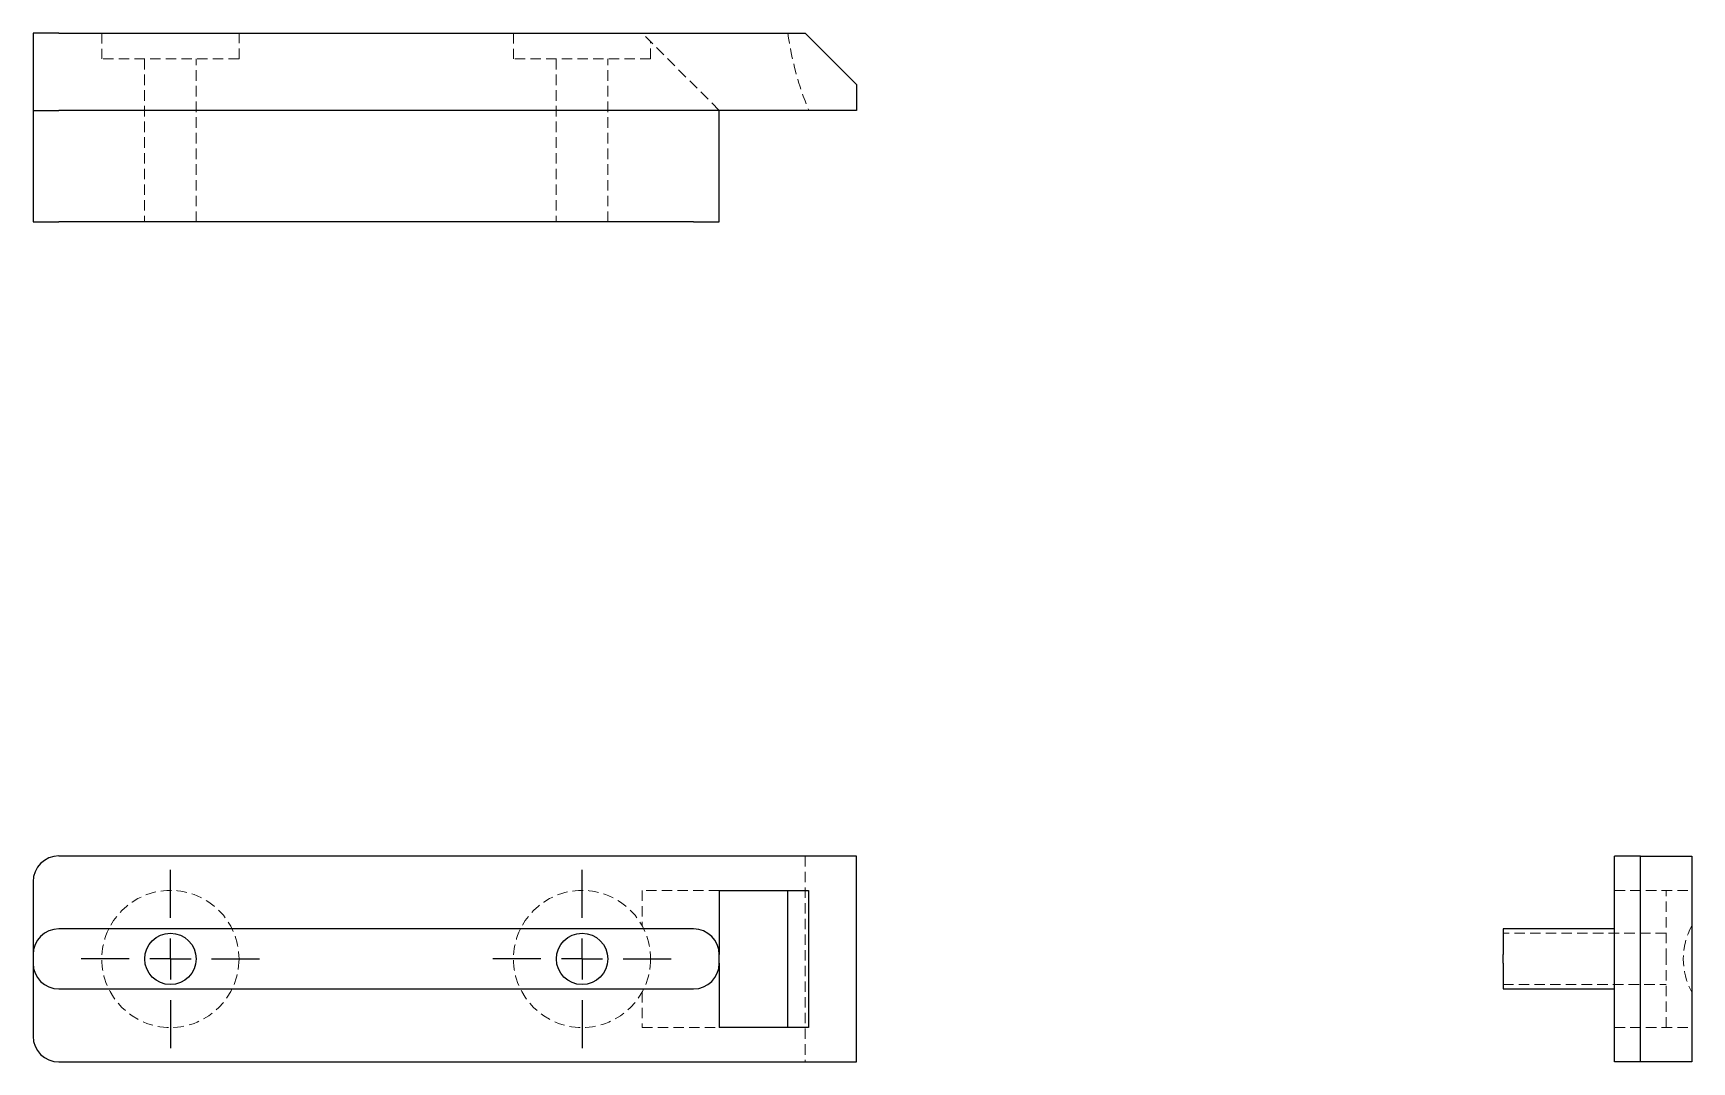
# Model space of a CAD drawing. Header units: millimetres. Extents: x 33 to 234, y 44 to 169.
import ezdxf

# ---------------------------------------------------------------- set-up
doc = ezdxf.new("R2010")
doc.units = ezdxf.units.MM
doc.linetypes.add('HIDDEN', pattern=[1.905, 1.27, -0.635])
doc.layers.add('10', color=7, linetype='Continuous')

# ---------------------------------------------------------------- blocks, each defined once
blk = doc.blocks.new('SW_CENTERMARKSYMBOL_0')
at = {"layer": '10', "color": 0}
for p, q in [((0, 5), (0, 10.83)), ((0, 0), (0, 2.5)), ((-5, 0), (-10.83, 0)), ((0, 0), (-2.5, 0)), ((0, 0), (0, -2.5)), ((0, 0), (2.5, 0)), ((5, 0), (10.83, 0)), ((0, -5), (0, -10.83))]:
    blk.add_line(p, q, dxfattribs=at)
blk = doc.blocks.new('SW_CENTERMARKSYMBOL_1')
at = {"layer": '10', "color": 0}
for p, q in [((0, 5), (0, 10.83)), ((0, 0), (0, 2.5)), ((-5, 0), (-10.83, 0)), ((0, 0), (-2.5, 0)), ((0, 0), (0, -2.5)), ((0, 0), (2.5, 0)), ((5, 0), (10.83, 0)), ((0, -5), (0, -10.83))]:
    blk.add_line(p, q, dxfattribs=at)

msp = doc.modelspace()

# ---------------------------------------------------------------- linework, layer by layer
at = {"color": 7, "linetype": 'Continuous', "lineweight": 25}
for p, q in [((33, 169.46), (33, 160.08)), ((36.12, 169.46), (33, 169.46)), ((36.12, 169.46), (126.75, 169.46)), ((133, 163.21), (126.75, 169.46)), ((133, 163.21), (133, 160.08)), ((33, 160.08), (36.12, 160.08)), ((33, 160.08), (33, 146.54)), ((133, 160.08), (36.12, 160.08)), ((116.33, 146.54), (116.33, 160.08)), ((33, 146.54), (36.12, 146.54)), ((113.21, 146.54), (36.12, 146.54)), ((113.21, 146.54), (116.33, 146.54)), ((133, 69.5), (36.12, 69.5)), ((133, 44.5), (133, 69.5)), ((225.08, 44.5), (225.08, 69.5)), ((228.21, 69.5), (225.08, 69.5)), ((228.21, 44.5), (228.21, 69.5)), ((228.21, 69.5), (234.46, 69.5)), ((234.46, 69.5), (234.46, 44.5)), ((33, 66.38), (33, 57.52)), ((116.33, 65.33), (127.19, 65.33)), ((116.33, 65.33), (116.33, 57.52)), ((124.67, 48.67), (124.67, 65.33)), ((127.19, 65.33), (127.19, 48.67)), ((113.21, 60.65), (36.12, 60.65)), ((225.08, 60.65), (211.54, 60.65)), ((211.54, 60.65), (211.54, 57.52)), ((33, 57.52), (33, 56.48)), ((33, 56.48), (33, 47.62)), ((116.33, 56.48), (116.33, 57.52)), ((116.33, 56.48), (116.33, 48.67)), ((211.54, 56.48), (211.54, 57.52)), ((211.54, 56.48), (211.54, 53.35)), ((36.12, 53.35), (113.21, 53.35)), ((211.54, 53.35), (225.08, 53.35)), ((127.19, 48.67), (116.33, 48.67)), ((36.12, 44.5), (133, 44.5)), ((228.21, 44.5), (225.08, 44.5)), ((234.46, 44.5), (228.21, 44.5))]:
    msp.add_line(p, q, dxfattribs=at)
at = {"color": 7, "linetype": 'HIDDEN', "lineweight": 18}
for p, q in [((41.33, 169.46), (41.33, 166.33)), ((58, 166.33), (58, 169.46)), ((91.33, 169.46), (91.33, 166.33)), ((116.33, 160.08), (106.96, 169.46)), ((108, 166.33), (108, 168.42)), ((58, 166.33), (41.33, 166.33)), ((46.54, 166.33), (46.54, 146.54)), ((52.79, 146.54), (52.79, 166.33)), ((108, 166.33), (91.33, 166.33)), ((96.54, 166.33), (96.54, 146.54)), ((102.79, 146.54), (102.79, 166.33)), ((126.75, 69.5), (126.75, 44.5)), ((116.33, 65.33), (106.96, 65.33)), ((106.96, 65.33), (106.96, 61.03)), ((225.08, 65.33), (234.46, 65.33)), ((231.33, 57), (231.33, 65.33)), ((231.33, 60.12), (211.54, 60.12)), ((231.33, 48.67), (231.33, 57)), ((106.96, 52.97), (106.96, 48.67)), ((211.54, 53.88), (231.33, 53.88)), ((106.96, 48.67), (116.33, 48.67))]:
    msp.add_line(p, q, dxfattribs=at)
at = {"color": 7, "linetype": 'HIDDEN', "lineweight": 18, "flags": 128}
msp.add_lwpolyline([(225.08, 48.67), (226.22, 48.67), (227.36, 48.67), (228.52, 48.67), (229.69, 48.67), (230.87, 48.67), (232.06, 48.67), (233.26, 48.67), (234.46, 48.67)], dxfattribs=at)
at = {"color": 7, "linetype": 'HIDDEN', "lineweight": 18}
for centre in [(49.67, 57), (99.67, 57)]:
    msp.add_circle(centre, 8.33, dxfattribs=at)
at = {"color": 7, "linetype": 'Continuous', "lineweight": 25}
for centre in [(49.67, 57), (99.67, 57)]:
    msp.add_circle(centre, 3.12, dxfattribs=at)
at = {"color": 7, "linetype": 'HIDDEN', "lineweight": 18}
for centre, radius, start, end in [((162.64, 174.67), 38.33, 187.8089, 202.3606), ((241.75, 57), 8.33, 151.045, 208.955)]:
    msp.add_arc(centre, radius, start, end, dxfattribs=at)
at = {"color": 7, "linetype": 'Continuous', "lineweight": 25}
for centre, radius, start, end in [((36.12, 66.38), 3.13, 90, 180), ((36.12, 57.52), 3.13, 90, 180), ((113.21, 57.52), 3.12, 0, 90), ((36.12, 56.48), 3.13, 180, 270), ((113.21, 56.48), 3.13, 270, 0), ((36.12, 47.62), 3.13, 180, 270)]:
    msp.add_arc(centre, radius, start, end, dxfattribs=at)

# ---------------------------------------------------------------- block references
at = {"layer": '10'}
for name, p in [('SW_CENTERMARKSYMBOL_1', (49.67, 57)), ('SW_CENTERMARKSYMBOL_0', (99.67, 57))]:
    msp.add_blockref(name, p, dxfattribs=at)

doc.saveas('drawing.dxf')
